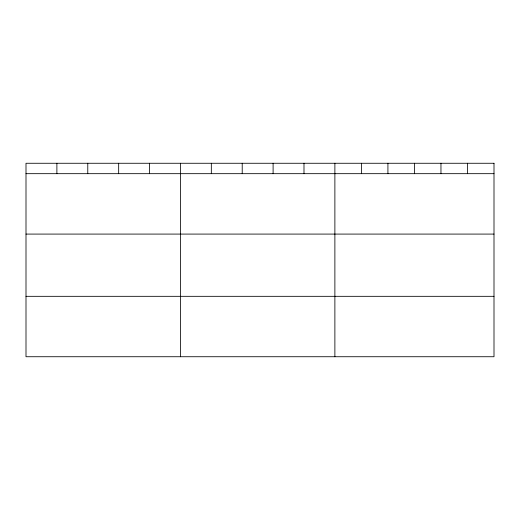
<?xml version="1.0" encoding="UTF-8"?>
<svg xmlns="http://www.w3.org/2000/svg" width="520" height="520" viewBox="0 0 520 520"><rect width="100%" height="100%" fill="white"/><g stroke="black" fill="none" stroke-linecap="round" stroke-linejoin="round"><path stroke-width="0.78" d="M26 173.674L494 173.674M26 234.084L494 234.084M26 296.322L494 296.322M467.48 163.267L467.48 173.674M440.96 163.267L440.96 173.674M414.44 163.267L414.44 173.674M387.92 163.267L387.92 173.674M361.4 163.267L361.4 173.674M334.88 163.267L334.88 356.733M303.992 163.267L303.992 173.674M273.104 163.267L273.104 173.674M242.216 163.267L242.216 173.674M211.328 163.267L211.328 173.674M180.44 163.267L180.44 356.733M149.552 163.267L149.552 173.674M118.664 163.267L118.664 173.674M87.776 163.267L87.776 173.674M56.888 163.267L56.888 173.674M494 163.267L26 163.267L26 356.733L494 356.733L494 163.267"/></g></svg>
